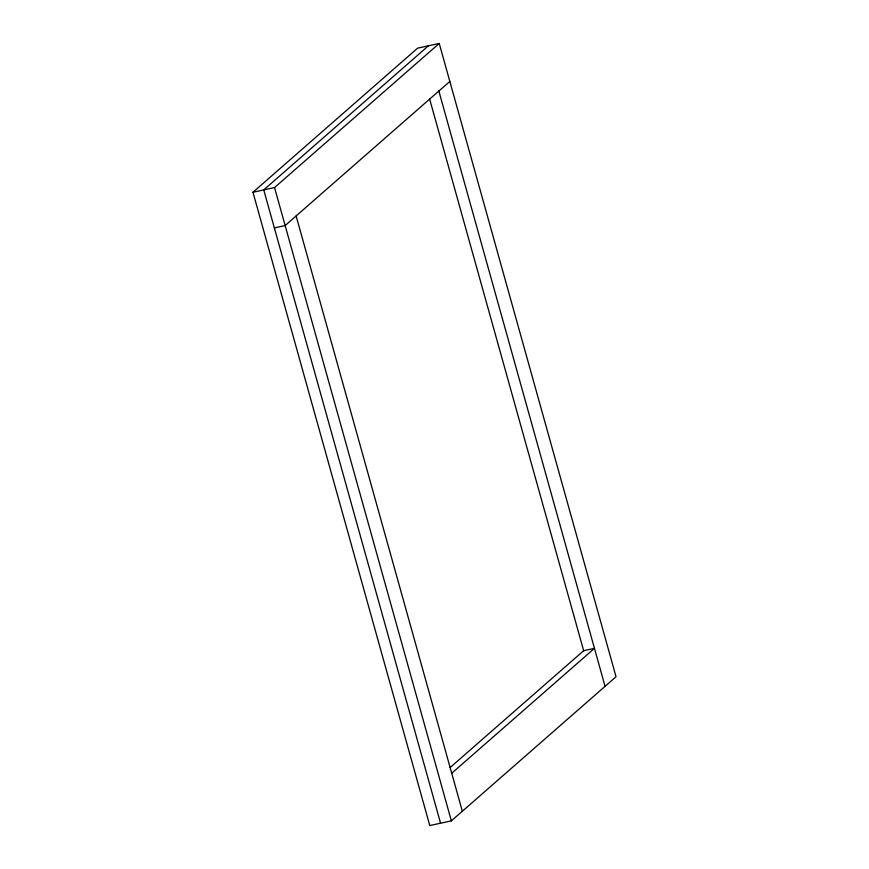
<?xml version="1.0" encoding="UTF-8"?>
<svg xmlns="http://www.w3.org/2000/svg" width="869" height="869" viewBox="0 0 869 869"><rect width="100%" height="100%" fill="white"/><g stroke="black" fill="none" stroke-linecap="round" stroke-linejoin="round"><path stroke-width="1.3" d="M252.966 192.266L417.641 48.143L439.225 43.45L616.034 676.734L451.359 820.857L429.775 825.55L252.966 192.266L274.539 187.563L439.225 43.45M428.439 45.796L263.752 189.909L440.561 823.204M449.827 81.447L285.141 225.56L274.354 227.906M450.109 767.566L583.664 650.696L594.45 648.35L451.728 773.247M438.856 91.06L605.063 686.347M429.525 98.621L583.696 650.838M296.123 215.957L462.33 811.244M274.539 187.563L451.359 820.857"/></g></svg>
